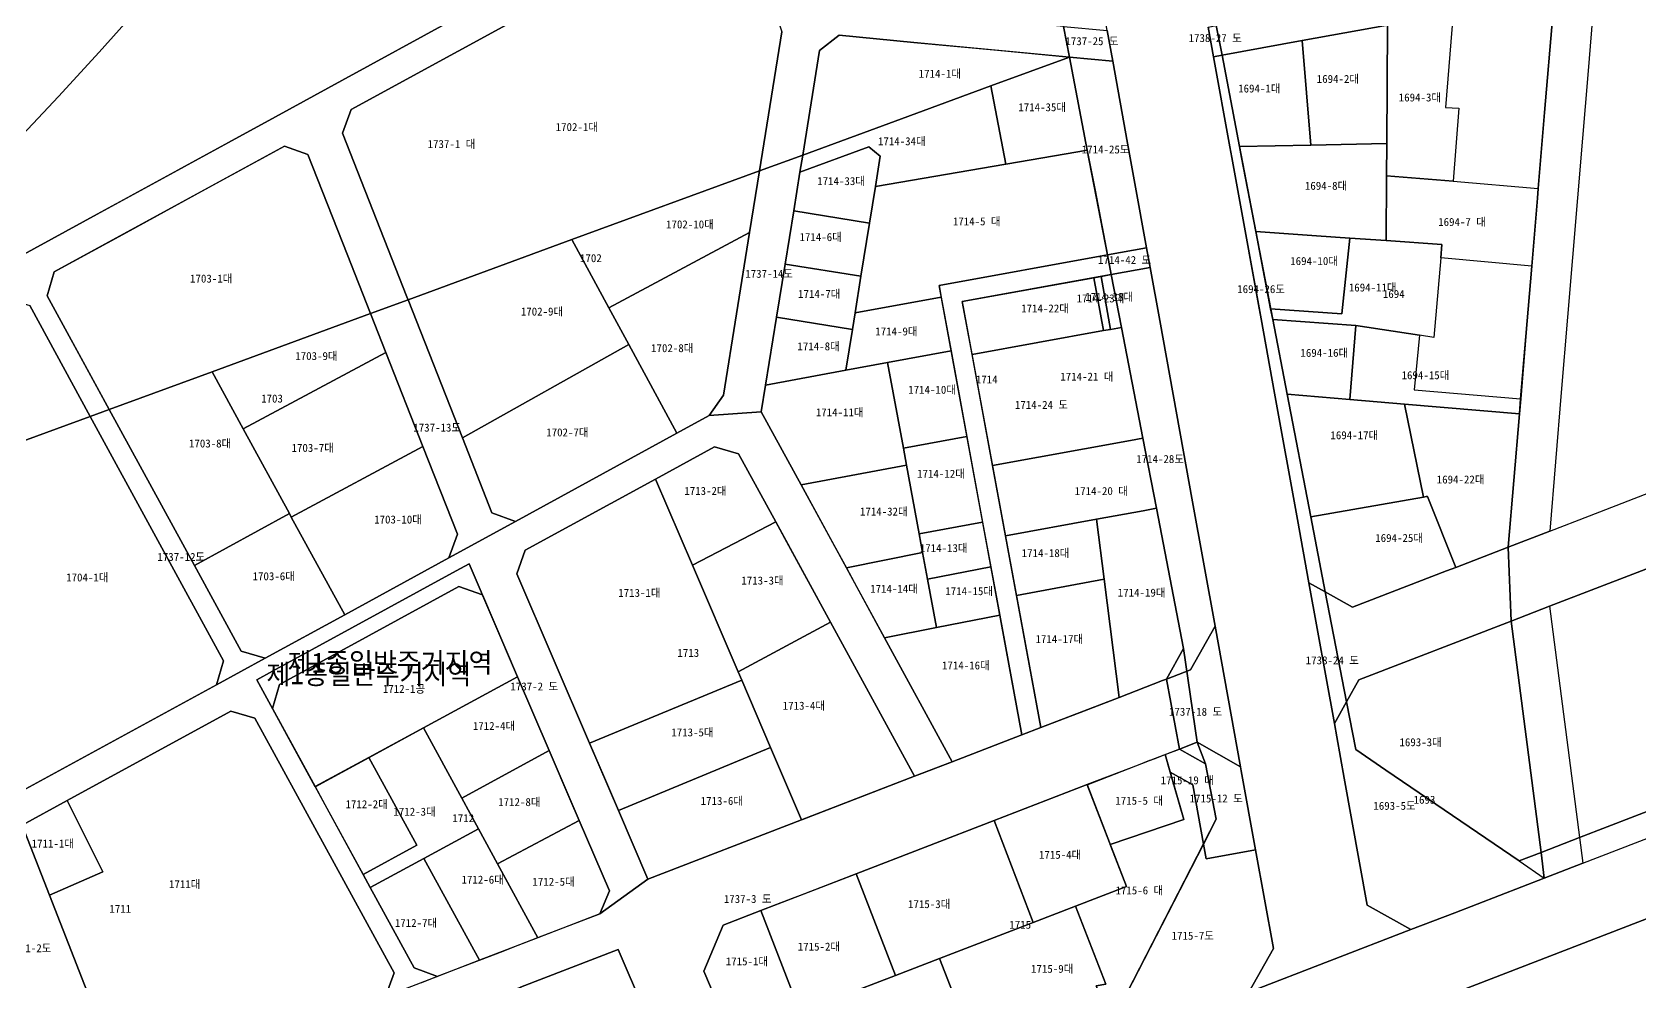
# Model space of a CAD drawing. Header units: metres. Extents: x 198218 to 208474, y 536547 to 547345.
# Drawn here: x 200951.5 to 201273, y 543814.8 to 544004.6 of the extents above; entities that cross this region are included whole.
import ezdxf
from ezdxf.enums import TextEntityAlignment as Align

# ---------------------------------------------------------------- set-up
doc = ezdxf.new("R2010")
doc.units = ezdxf.units.M
for name, color, linetype in [('CENTER_RADIUS', 1, 'Continuous'), ('PARCEL_BONBUN', 7, 'Continuous'), ('PARCEL_BUBUN', 8, 'Continuous'), ('PARCEL_LABEL', 3, 'Continuous'), ('ZONING', 5, 'Continuous'), ('ZONING_LABEL', 6, 'Continuous')]:
    doc.layers.add(name, color=color, linetype=linetype)

msp = doc.modelspace()

# ---------------------------------------------------------------- linework, layer by layer
at = {"layer": 'CENTER_RADIUS'}
msp.add_circle((200224.7, 544673.01), 1000, dxfattribs=at)
at = {"layer": 'PARCEL_BONBUN'}
for points in [[(200734.4, 543635.43), (200741.86, 543638.31), (200849.14, 543679.62), (200856.61, 543682.49), (200971.02, 543726.55), (200976.62, 543728.71), (201083.02, 543769.69), (201109.3, 543779.82), (201194.86, 543812.76), (201199.76, 543821.47), (201196.2, 543841.16), (201193.33, 543857), (201193.19, 543857.79), (201188.09, 543885.92), (201183.58, 543910.76), (201181.03, 543924.84), (201177.01, 543947.01), (201175.1, 543957.59), (201174.39, 543961.52), (201172.05, 543974.4), (201170.59, 543982.45), (201167.63, 543998.82), (201166.51, 544004.96), (201096.99, 544388.51)], [(201087.14, 544386.83), (201132.35, 544137.39), (201157.74, 544005.79), (201107.35, 544010.56), (201100.91, 544016.9), (201084.01, 544033.53), (201074.83, 544028.52), (201052.89, 544016.53), (201035.67, 544007.12), (201013.47, 543994.99), (201000.15, 543987.72), (200971.27, 543971.95), (200968.34, 543970.35), (200964.54, 543968.27), (200908.19, 543937.49), (200897.43, 543931.61), (200904.04, 544039.24), (200908.28, 544043.7), (200912.21, 544118.63), (200912.84, 544153.15), (200910.1, 544163.41), (200899.27, 544204.08), (200852.59, 544256.36)], [(200908.19, 543937.49), (200964.54, 543968.27), (201000.15, 543987.72), (201013.47, 543994.99), (201035.67, 544007.12)], [(201222.59, 544006.05), (201205.49, 544002.95), (201189.48, 544000.05), (201187.78, 543999.74), (201186.71, 544005.65)], [(201255.6, 544008.01), (201253.97, 543988.58), (201252.71, 543973.42), (201252.54, 543971.43), (201251.4, 543957.83), (201250.23, 543943.78), (201249.19, 543931.36), (201248.94, 543928.37), (201246.72, 543901.7), (201236.23, 543897.65), (201234.39, 543896.94), (201234.39, 543896.94), (201215.57, 543889.69), (201210.12, 543892.75), (201206.85, 543894.58), (201204.55, 543907.25), (201199.97, 543932.48), (201197.28, 543947.35), (201196.89, 543949.49), (201194.09, 543964.94), (201191.44, 543979.56), (201191.05, 543981.71), (201187.78, 543999.74), (201189.48, 544000.05), (201205.49, 544002.95), (201222.59, 544006.05)], [(201295.02, 543905.32), (201272.48, 543896.63), (201254.98, 543889.88), (201260.95, 543843.62), (201261.61, 543838.52), (201253.93, 543835.55), (201253.27, 543840.66), (201247.3, 543886.92), (201247.3, 543886.92), (201216.84, 543875.17), (201214.37, 543870.77), (201211.94, 543866.46), (201206.85, 543894.58), (201210.12, 543892.75), (201215.57, 543889.69), (201234.39, 543896.94), (201236.23, 543897.65), (201246.72, 543901.7), (201248.94, 543928.37), (201249.19, 543931.36), (201250.23, 543943.78), (201251.4, 543957.83), (201252.54, 543971.43), (201252.71, 543973.42), (201253.97, 543988.58), (201255.6, 544008.01)], [(201166.51, 544004.96), (201167.63, 543998.82), (201158.94, 543999.65), (201127.82, 544002.6), (201112.92, 544004.01), (201108.97, 544000.95), (201105.61, 543980.08), (201105.06, 543976.68), (201103.81, 543968.91), (201102.09, 543958.28), (201100.38, 543947.65), (201098.19, 543934.06), (201097.33, 543928.72), (201105.29, 543914.15), (201111.42, 543902.92), (201114.36, 543897.55), (201116.37, 543893.86), (201122, 543883.55), (201135.52, 543858.81), (201149.43, 543864.18), (201153.21, 543865.63), (201161.94, 543869), (201168.87, 543871.67), (201177.55, 543875.02), (201178.36, 543875.33), (201183.2, 543877.2), (201188.09, 543885.92), (201193.19, 543857.79), (201184.47, 543862.69), (201180.94, 543861.33), (201176.07, 543859.45), (201175.97, 543859.41), (201175.91, 543859.39), (201175.23, 543859.13), (201175, 543859.04), (201172.67, 543858.14), (201162.51, 543854.22), (201143.9, 543847.04), (201116.31, 543836.4), (201105.1, 543832.08), (201103.51, 543831.47), (201097.23, 543829.04), (201089.71, 543826.14), (201085.83, 543816.92), (201091.59, 543803.5)], [(201186.71, 544005.65), (201187.78, 543999.74), (201191.05, 543981.71), (201191.44, 543979.56), (201194.09, 543964.94), (201196.89, 543949.5), (201197.28, 543947.36), (201199.97, 543932.48), (201204.55, 543907.25), (201206.85, 543894.59), (201211.94, 543866.46), (201212.42, 543863.8), (201213.92, 543855.52), (201218.51, 543830.14), (201227.23, 543825.24), (201236, 543828.62), (201253.93, 543835.55), (201261.61, 543838.52), (201313.11, 543858.41)], [(201091.59, 543803.5), (201085.83, 543816.92), (201089.71, 543826.14), (201097.23, 543829.04), (201116.31, 543836.4), (201143.9, 543847.04), (201162.51, 543854.22), (201162.51, 543854.21), (201175, 543859.04), (201176.07, 543859.45), (201178.1, 543860.23), (201180.94, 543861.32), (201184.47, 543862.69), (201193.19, 543857.79), (201193.33, 543857), (201196.2, 543841.16), (201199.76, 543821.47), (201194.86, 543812.76)], [(201078.85, 543797.67), (201068.73, 543821.26), (201049.14, 543813.71)]]:
    msp.add_lwpolyline(points, dxfattribs=at)
for points in [[(201048.17, 543906.84), (201043.47, 543908.54), (201037.56, 543923.55), (201026.69, 543951.14), (201026.47, 543951.71), (201013.58, 543984.45), (201015.28, 543989.15), (201080.25, 544024.64), (201085.2, 544023.94), (201099.91, 544009.46), (201101.47, 544004.71), (201096.99, 543976.92), (201095, 543964.57), (201089.76, 543932.07), (201086.88, 543927.99), (201080.43, 543924.47), (201048.17, 543906.84)], [(201114.36, 543897.55), (201105.29, 543914.15), (201097.33, 543928.72), (201098.19, 543934.06), (201100.38, 543947.65), (201102.09, 543958.28), (201103.81, 543968.91), (201105.06, 543976.68), (201105.61, 543980.08), (201108.97, 544000.95), (201112.92, 544004.01), (201127.82, 544002.6), (201144.6, 544001.01), (201158.94, 543999.65), (201167.63, 543998.82), (201170.59, 543982.45), (201172.05, 543974.4), (201174.39, 543961.52), (201175.1, 543957.59), (201177.01, 543947.01), (201181.03, 543924.84), (201183.58, 543910.76), (201188.09, 543885.92), (201183.2, 543877.2), (201178.36, 543875.33), (201177.55, 543875.02), (201168.87, 543871.67), (201153.21, 543865.63), (201149.43, 543864.18), (201135.52, 543858.81), (201122, 543883.55), (201114.36, 543897.55)], [(201036.55, 543904.26), (201034.85, 543899.56), (201014.01, 543888.18), (200998.11, 543879.5), (200993.31, 543880.9), (200983.96, 543898.02), (200966.92, 543929.22), (200964.86, 543933), (200954.52, 543951.92), (200955.93, 543956.72), (200970.37, 543964.61), (200986.15, 543973.23), (201001.96, 543981.87), (201006.66, 543980.17), (201014.49, 543960.29), (201019.17, 543948.38), (201022.22, 543940.62), (201029.64, 543921.8), (201036.55, 543904.26)], [(200939.66, 543847.57), (200934.76, 543848.56), (200895.52, 543897.93), (200896.62, 543902.81), (200901.83, 543905.35), (200903.04, 543925.08), (200905.72, 543929.3), (200946.21, 543951.41), (200951.01, 543950.01), (200963.13, 543927.83), (200989.8, 543878.99), (200988.39, 543874.19), (200947.33, 543851.76), (200939.66, 543847.57)], [(201068.78, 543849.04), (201063, 543862.5), (201048.47, 543896.33), (201050.1, 543901.06), (201076.18, 543915.3), (201087.99, 543921.75), (201092.78, 543920.35), (201100.21, 543906.75), (201111.16, 543886.71), (201127.99, 543855.9), (201105.36, 543847.18), (201074.66, 543835.34), (201068.78, 543849.04)], [(201066.95, 543833.01), (201065.01, 543828.4), (201052.63, 543823.62), (201040.96, 543819.12), (201032.58, 543815.89), (201027.88, 543817.61), (201019.12, 543833.64), (201017.68, 543836.28), (201008.1, 543853.82), (200999.58, 543869.43), (201000.99, 543874.23), (201036.82, 543893.8), (201041.55, 543892.17), (201048.58, 543875.8), (201054.91, 543861.05), (201060.92, 543847.06), (201066.95, 543833.01)], [(201253.93, 543835.55), (201236, 543828.62), (201227.23, 543825.24), (201218.51, 543830.14), (201213.92, 543855.52), (201212.42, 543863.8), (201211.94, 543866.46), (201214.36, 543870.77), (201216.84, 543875.17), (201247.3, 543886.92), (201253.27, 543840.66), (201253.93, 543835.55)], [(200942.51, 543842.29), (200949.53, 543846.12), (200958.52, 543851.03), (200991.27, 543868.92), (200996.07, 543867.52), (201023.89, 543816.57), (201022.17, 543811.88), (200970.61, 543792), (200960.79, 543788.21), (200956.27, 543790.35), (200944.05, 543827.38), (200940.67, 543837.64), (200942.51, 543842.29)], [(200988.35, 543790.27), (200988.35, 543790.26), (201006.98, 543797.45), (201022.27, 543803.35), (201034.46, 543808.05), (201049.14, 543813.71), (201068.73, 543821.26), (201078.85, 543797.67), (201086.9, 543778.9), (201085.72, 543776.1), (201083.02, 543769.69), (201067.62, 543763.76), (201053.78, 543758.43), (201027.29, 543748.23), (201008.66, 543741.05), (200992.82, 543734.95), (200976.62, 543728.71), (200961, 543776.02), (200963.14, 543780.54), (200973.51, 543784.54), (200988.35, 543790.27)]]:
    msp.add_lwpolyline(points, close=True, dxfattribs=at)
at = {"layer": 'PARCEL_BUBUN'}
for points in [[(201087.14, 544386.83), (201132.35, 544137.39), (201157.74, 544005.79), (201107.35, 544010.56), (201100.91, 544016.9), (201084.01, 544033.53), (201074.83, 544028.52), (201052.89, 544016.53), (201035.67, 544007.12), (201013.47, 543994.99), (201000.15, 543987.72), (200971.27, 543971.95), (200968.34, 543970.35), (200964.54, 543968.27), (200908.19, 543937.49), (200897.43, 543931.61), (200904.04, 544039.24), (200908.28, 544043.7), (200912.21, 544118.63), (200912.84, 544153.15), (200910.1, 544163.41), (200899.27, 544204.08), (200928.83, 544214.94)], [(201860.54, 544053.83), (201213.13, 543803.72), (201194.86, 543812.76), (201227.23, 543825.24), (201236, 543828.62), (201253.93, 543835.55), (201261.61, 543838.52), (201313.11, 543858.41)], [(201280.41, 543813.62), (201272.74, 543810.66), (201261.17, 543806.19), (201257.59, 543804.81), (201242.32, 543798.91), (201230.8, 543794.47), (201213.13, 543803.72), (201213.13, 543803.72), (201860.54, 544053.83)], [(201080.25, 544024.64), (201015.28, 543989.15), (201013.58, 543984.45), (201026.47, 543951.71), (201026.69, 543951.14), (201019.17, 543948.38), (201014.49, 543960.29), (201006.66, 543980.17), (201001.96, 543981.87), (200955.93, 543956.72), (200954.52, 543951.92), (200966.92, 543929.22), (200963.13, 543927.83), (200951.01, 543950.01)], [(201263.86, 544010.82), (201262.64, 543996.12), (201261.58, 543983.42), (201258.59, 543947.69), (201257.33, 543932.6), (201255.02, 543904.9), (201246.72, 543901.7), (201248.94, 543928.37), (201249.19, 543931.36), (201250.23, 543943.78), (201251.4, 543957.83), (201252.54, 543971.43), (201252.71, 543973.42), (201253.97, 543988.58), (201255.6, 544008.01)], [(200908.19, 543937.49), (200964.54, 543968.27), (201000.15, 543987.72), (201013.47, 543994.99), (201035.67, 544007.12)], [(201222.59, 544006.05), (201205.49, 544002.95), (201189.48, 544000.05), (201188.28, 544005.94)], [(201157.74, 544005.79), (201158.94, 543999.65), (201127.82, 544002.6), (201112.92, 544004.01), (201108.97, 544000.95), (201105.61, 543980.08), (201096.99, 543976.92), (201101.47, 544004.71)], [(201186.71, 544005.65), (201187.78, 543999.74), (201191.05, 543981.71), (201191.44, 543979.56), (201194.09, 543964.94), (201196.89, 543949.49), (201197.28, 543947.35), (201199.97, 543932.48), (201204.55, 543907.25), (201206.85, 543894.58), (201211.94, 543866.46), (201212.42, 543863.8), (201213.92, 543855.52), (201218.51, 543830.14), (201227.23, 543825.24), (201194.86, 543812.76), (201199.76, 543821.47), (201196.2, 543841.16), (201193.33, 543857), (201193.19, 543857.79), (201188.09, 543885.92), (201183.58, 543910.76), (201181.03, 543924.84), (201177.01, 543947.01), (201175.1, 543957.59), (201174.39, 543961.52), (201172.05, 543974.4), (201170.59, 543982.45), (201167.63, 543998.82), (201166.51, 544004.96)], [(200947.33, 543851.76), (200988.39, 543874.19), (200998.11, 543879.5), (201014.01, 543888.18), (201034.85, 543899.56), (201048.17, 543906.84), (201080.43, 543924.47), (201086.88, 543927.99), (201086.88, 543927.99), (201097.33, 543928.72), (201105.29, 543914.15), (201111.42, 543902.92), (201114.36, 543897.55), (201116.37, 543893.86), (201122, 543883.55), (201135.52, 543858.81), (201127.99, 543855.9), (201111.16, 543886.71), (201102.03, 543903.42), (201100.21, 543906.75), (201092.78, 543920.35), (201087.99, 543921.75), (201076.18, 543915.3), (201050.1, 543901.06), (201048.47, 543896.33), (201063, 543862.5), (201065.96, 543855.6), (201068.78, 543849.04), (201074.66, 543835.34), (201065.01, 543828.4), (201066.95, 543833.01), (201060.92, 543847.06), (201059.25, 543850.94), (201054.91, 543861.05), (201048.58, 543875.8), (201041.55, 543892.17), (201036.82, 543893.8), (201000.99, 543874.23), (200999.58, 543869.43), (201008.1, 543853.82), (201010.04, 543850.28), (201017.68, 543836.28), (201019.12, 543833.64), (201027.88, 543817.61), (201032.58, 543815.89), (201022.17, 543811.88), (201023.89, 543816.57), (200996.07, 543867.52), (200991.27, 543868.92), (200958.52, 543851.03), (200949.53, 543846.12)], [(201295.02, 543905.32), (201272.48, 543896.63), (201254.98, 543889.88), (201260.95, 543843.62), (201253.27, 543840.66), (201247.3, 543886.92), (201216.84, 543875.17), (201214.37, 543870.77), (201210.12, 543892.75), (201215.57, 543889.69), (201234.39, 543896.94), (201236.23, 543897.65), (201246.72, 543901.7), (201255.02, 543904.9), (201262.95, 543907.96), (201277.22, 543913.46)], [(201029.41, 543814.68), (201032.57, 543815.9), (201040.96, 543819.13), (201045.71, 543820.96), (201047.86, 543821.79), (201052.63, 543823.63), (201065.01, 543828.4), (201065.01, 543828.4), (201074.66, 543835.34), (201105.36, 543847.18), (201105.57, 543847.27), (201127.99, 543855.91), (201129.6, 543856.53), (201135.52, 543858.81), (201149.43, 543864.18), (201153.21, 543865.63), (201161.94, 543869), (201168.87, 543871.67), (201177.55, 543875.02), (201178.36, 543875.33), (201180.94, 543861.33), (201176.07, 543859.45), (201175.97, 543859.41), (201175.91, 543859.39), (201175.23, 543859.13), (201175, 543859.04), (201172.67, 543858.14), (201162.51, 543854.22), (201143.9, 543847.04), (201116.31, 543836.4), (201105.1, 543832.08), (201103.51, 543831.47), (201097.23, 543829.04), (201089.71, 543826.14), (201085.83, 543816.92), (201091.59, 543803.5)], [(201078.85, 543797.67), (201068.73, 543821.26), (201049.14, 543813.71)]]:
    msp.add_lwpolyline(points, dxfattribs=at)
for points in [[(201059.45, 543963.16), (201026.69, 543951.14), (201026.47, 543951.71), (201013.58, 543984.45), (201015.28, 543989.15), (201080.25, 544024.64), (201085.2, 544023.94), (201099.91, 544009.46), (201101.47, 544004.71), (201096.99, 543976.92), (201059.45, 543963.16)], [(201188.28, 544005.94), (201189.48, 544000.05), (201187.78, 543999.74), (201186.71, 544005.65), (201188.28, 544005.94)], [(201205.49, 544002.95), (201222.59, 544006.05), (201222.44, 543982.4), (201207.23, 543982.07), (201205.49, 544002.95)], [(201222.59, 544006.05), (201235.71, 544008.43), (201234.15, 543989.56), (201236.8, 543989.44), (201235.7, 543974.84), (201222.4, 543975.95), (201222.44, 543982.4), (201222.59, 544006.05)], [(201158.94, 543999.65), (201143.97, 543994.15), (201143.23, 543993.88), (201125.37, 543987.33), (201105.61, 543980.08), (201108.97, 544000.95), (201112.92, 544004.01), (201127.82, 544002.6), (201144.6, 544001.01), (201158.94, 543999.65)], [(201166.51, 544004.96), (201167.63, 543998.82), (201158.94, 543999.65), (201157.74, 544005.79), (201166.51, 544004.96)], [(201189.48, 544000.05), (201205.49, 544002.95), (201207.23, 543982.07), (201192.95, 543981.75), (201189.48, 544000.05)], [(201158.94, 543999.65), (201162.52, 543981.06), (201160.65, 543980.74), (201146.24, 543978.27), (201143.23, 543993.88), (201143.97, 543994.15), (201158.94, 543999.65)], [(201158.94, 543999.65), (201167.63, 543998.82), (201170.59, 543982.45), (201172.05, 543974.4), (201174.39, 543961.52), (201166.57, 543960.1), (201164.07, 543973.03), (201162.52, 543981.06), (201158.94, 543999.65)], [(201187.78, 543999.74), (201189.48, 544000.05), (201192.95, 543981.75), (201193.36, 543979.6), (201196.22, 543964.79), (201199.2, 543949.33), (201199.62, 543947.19), (201202.5, 543932.28), (201207.23, 543907.73), (201210.12, 543892.75), (201206.85, 543894.58), (201204.55, 543907.25), (201199.97, 543932.48), (201197.28, 543947.35), (201196.89, 543949.49), (201194.09, 543964.94), (201191.44, 543979.56), (201191.05, 543981.71), (201187.78, 543999.74)], [(201143.23, 543993.88), (201146.24, 543978.27), (201120.15, 543973.78), (201121.13, 543979.82), (201118.81, 543981.73), (201105.06, 543976.68), (201105.61, 543980.08), (201125.37, 543987.33), (201143.23, 543993.88)], [(201019.17, 543948.38), (200987.49, 543936.76), (200966.92, 543929.22), (200964.86, 543933), (200954.52, 543951.92), (200955.93, 543956.72), (200970.37, 543964.61), (200986.15, 543973.23), (201001.96, 543981.87), (201006.66, 543980.17), (201014.49, 543960.29), (201019.17, 543948.38)], [(201105.06, 543976.68), (201118.81, 543981.73), (201121.13, 543979.82), (201120.15, 543973.78), (201118.97, 543966.46), (201103.81, 543968.91), (201105.06, 543976.68)], [(201146.24, 543978.27), (201160.65, 543980.74), (201162.52, 543981.06), (201164.07, 543973.03), (201166.57, 543960.1), (201132.89, 543954), (201133.31, 543951.68), (201116.08, 543948.56), (201117.26, 543955.84), (201118.97, 543966.46), (201120.15, 543973.78), (201146.24, 543978.27)], [(201222.44, 543982.4), (201222.4, 543975.95), (201222.32, 543962.96), (201215.04, 543963.46), (201208.35, 543963.94), (201196.22, 543964.79), (201193.36, 543979.6), (201192.95, 543981.75), (201207.23, 543982.07), (201222.44, 543982.4)], [(201105.61, 543980.08), (201105.06, 543976.68), (201103.81, 543968.91), (201102.09, 543958.28), (201100.38, 543947.65), (201098.19, 543934.06), (201097.33, 543928.72), (201086.88, 543927.99), (201089.76, 543932.07), (201095, 543964.57), (201096.99, 543976.92), (201105.61, 543980.08)], [(201096.99, 543976.92), (201095, 543964.57), (201066.84, 543949.52), (201059.45, 543963.16), (201096.99, 543976.92)], [(201233.46, 543962.17), (201222.32, 543962.96), (201222.4, 543975.95), (201235.7, 543974.84), (201252.71, 543973.42), (201252.54, 543971.43), (201251.4, 543957.83), (201233.23, 543959.55), (201233.46, 543962.17)], [(201103.81, 543968.91), (201118.97, 543966.46), (201117.26, 543955.84), (201102.09, 543958.28), (201103.81, 543968.91)], [(201066.84, 543949.52), (201095, 543964.57), (201089.76, 543932.07), (201086.88, 543927.99), (201080.43, 543924.47), (201070.81, 543942.2), (201066.84, 543949.52)], [(201215.04, 543963.46), (201213.45, 543948.32), (201199.2, 543949.33), (201196.22, 543964.79), (201208.35, 543963.94), (201215.04, 543963.46)], [(201059.45, 543963.16), (201066.84, 543949.52), (201070.81, 543942.2), (201037.56, 543923.55), (201026.69, 543951.14), (201059.45, 543963.16)], [(201166.57, 543960.11), (201174.39, 543961.52), (201175.1, 543957.59), (201167.33, 543956.18), (201166.57, 543960.11)], [(201222.32, 543962.96), (201233.46, 543962.17), (201233.23, 543959.55), (201231.84, 543943.6), (201228.97, 543944.05), (201216.23, 543946.02), (201199.62, 543947.19), (201199.2, 543949.33), (201213.45, 543948.32), (201215.04, 543963.46), (201222.32, 543962.96)], [(201102.09, 543958.28), (201117.26, 543955.84), (201116.08, 543948.56), (201115.55, 543945.22), (201100.38, 543947.65), (201102.09, 543958.28)], [(201166.57, 543960.11), (201167.33, 543956.18), (201137.53, 543950.77), (201153.21, 543865.63), (201149.43, 543864.18), (201132.89, 543954), (201166.57, 543960.11)], [(201163.82, 543955.54), (201165.74, 543944.97), (201139.47, 543940.21), (201137.53, 543950.77), (201163.82, 543955.54)], [(201163.82, 543955.54), (201165.27, 543955.8), (201167.17, 543945.23), (201165.74, 543944.97), (201163.82, 543955.54)], [(201165.27, 543955.8), (201167.33, 543956.18), (201169.36, 543945.62), (201167.17, 543945.23), (201165.27, 543955.8)], [(201167.33, 543956.18), (201175.1, 543957.59), (201177.01, 543947.01), (201181.03, 543924.84), (201183.58, 543910.76), (201188.09, 543885.92), (201183.2, 543877.2), (201178.36, 543875.33), (201181.75, 543881.45), (201176.34, 543909.46), (201173.63, 543923.49), (201169.36, 543945.62), (201167.33, 543956.18)], [(200905.72, 543929.3), (200946.21, 543951.41), (200951.01, 543950.01), (200963.13, 543927.83), (200923.39, 543913.26), (200901.83, 543905.35), (200903.04, 543925.08), (200905.72, 543929.3)], [(201133.31, 543951.68), (201135.29, 543940.96), (201122.6, 543938.6), (201114.23, 543937.04), (201115.55, 543945.22), (201116.08, 543948.56), (201133.31, 543951.68)], [(201019.17, 543948.38), (201022.22, 543940.62), (200993.72, 543925.35), (200987.49, 543936.76), (201019.17, 543948.38)], [(201026.69, 543951.14), (201037.56, 543923.55), (201043.47, 543908.54), (201048.17, 543906.84), (201034.85, 543899.56), (201036.55, 543904.26), (201029.64, 543921.8), (201022.22, 543940.62), (201019.17, 543948.38), (201026.69, 543951.14)], [(201115.55, 543945.22), (201114.23, 543937.04), (201098.19, 543934.06), (201100.38, 543947.65), (201115.55, 543945.22)], [(201169.36, 543945.62), (201173.63, 543923.49), (201171.2, 543923.04), (201143.56, 543918.03), (201139.47, 543940.21), (201165.74, 543944.97), (201167.17, 543945.23), (201169.36, 543945.62)], [(201216.23, 543946.02), (201215.03, 543931.22), (201202.5, 543932.28), (201199.62, 543947.19), (201216.23, 543946.02)], [(201228.97, 543944.05), (201227.87, 543933.15), (201249.19, 543931.36), (201248.94, 543928.37), (201225.99, 543930.3), (201215.03, 543931.22), (201216.23, 543946.02), (201228.97, 543944.05)], [(201070.81, 543942.2), (201080.43, 543924.47), (201048.17, 543906.84), (201043.47, 543908.54), (201037.56, 543923.55), (201070.81, 543942.2)], [(200993.72, 543925.35), (201022.22, 543940.62), (201029.64, 543921.8), (201003.34, 543907.72), (201002.96, 543908.41), (200993.72, 543925.35)], [(201114.23, 543937.04), (201122.6, 543938.6), (201125.76, 543921.45), (201126.38, 543918.08), (201105.29, 543914.15), (201097.33, 543928.72), (201098.19, 543934.06), (201114.23, 543937.04)], [(201135.29, 543940.96), (201138.45, 543923.81), (201125.76, 543921.45), (201122.6, 543938.6), (201135.29, 543940.96)], [(200987.49, 543936.76), (200993.72, 543925.35), (201002.96, 543908.41), (200983.96, 543898.02), (200966.92, 543929.22), (200987.49, 543936.76)], [(201215.03, 543931.22), (201225.99, 543930.3), (201229.77, 543911.71), (201207.23, 543907.73), (201202.5, 543932.28), (201215.03, 543931.22)], [(200966.92, 543929.22), (200983.96, 543898.02), (200993.31, 543880.9), (200998.11, 543879.5), (200988.39, 543874.19), (200989.8, 543878.99), (200963.13, 543927.83), (200966.92, 543929.22)], [(201248.94, 543928.37), (201246.72, 543901.7), (201236.23, 543897.65), (201230.56, 543911.85), (201230.3, 543911.8), (201229.77, 543911.71), (201225.99, 543930.3), (201248.94, 543928.37)], [(200963.13, 543927.83), (200989.8, 543878.99), (200988.39, 543874.19), (200947.33, 543851.76), (200923.39, 543913.26), (200963.13, 543927.83)], [(201138.45, 543923.81), (201141.6, 543906.69), (201128.91, 543904.33), (201126.38, 543918.08), (201125.76, 543921.45), (201138.45, 543923.81)], [(201173.73, 543908.98), (201164.36, 543907.28), (201146.14, 543903.98), (201143.56, 543918.03), (201171.2, 543923.04), (201173.63, 543923.49), (201176.34, 543909.46), (201173.73, 543908.98)], [(201029.64, 543921.8), (201036.55, 543904.26), (201034.85, 543899.56), (201014.01, 543888.18), (201003.34, 543907.72), (201029.64, 543921.8)], [(201076.18, 543915.3), (201087.99, 543921.75), (201092.78, 543920.35), (201100.21, 543906.75), (201083.55, 543898.08), (201076.18, 543915.3)], [(201126.38, 543918.08), (201128.91, 543904.33), (201129.59, 543900.64), (201114.36, 543897.55), (201105.29, 543914.15), (201126.38, 543918.08)], [(201076.18, 543915.3), (201083.55, 543898.08), (201092.68, 543876.78), (201093.41, 543875.07), (201063, 543862.5), (201048.47, 543896.33), (201050.1, 543901.06), (201076.18, 543915.3)], [(201173.73, 543908.98), (201176.34, 543909.46), (201181.75, 543881.45), (201178.36, 543875.33), (201177.55, 543875.02), (201168.87, 543871.67), (201165.88, 543895.29), (201164.36, 543907.28), (201173.73, 543908.98)], [(201229.77, 543911.71), (201230.3, 543911.8), (201230.56, 543911.85), (201236.23, 543897.65), (201234.39, 543896.94), (201215.57, 543889.69), (201210.12, 543892.75), (201207.23, 543907.73), (201229.77, 543911.71)], [(201002.96, 543908.41), (201003.34, 543907.72), (201014.01, 543888.18), (200998.11, 543879.5), (200993.31, 543880.9), (200983.96, 543898.02), (201002.96, 543908.41)], [(201100.21, 543906.75), (201111.16, 543886.71), (201092.68, 543876.78), (201083.55, 543898.08), (201100.21, 543906.75)], [(201128.91, 543904.33), (201141.6, 543906.69), (201143.24, 543897.75), (201130.57, 543895.3), (201129.59, 543900.64), (201128.91, 543904.33)], [(201146.14, 543903.98), (201164.36, 543907.28), (201165.88, 543895.29), (201148.35, 543892.03), (201146.14, 543903.98)], [(201114.36, 543897.55), (201129.59, 543900.64), (201130.57, 543895.3), (201132.36, 543885.6), (201122, 543883.55), (201114.36, 543897.55)], [(201143.24, 543897.75), (201145.02, 543888.09), (201132.36, 543885.6), (201130.57, 543895.3), (201143.24, 543897.75)], [(201048.58, 543875.8), (201029.77, 543865.59), (201018.87, 543859.67), (201008.1, 543853.82), (200999.58, 543869.43), (201000.99, 543874.23), (201036.82, 543893.8), (201041.55, 543892.17), (201048.58, 543875.8)], [(201148.35, 543892.03), (201165.88, 543895.29), (201168.87, 543871.67), (201153.21, 543865.63), (201148.35, 543892.03)], [(201214.37, 543870.77), (201211.94, 543866.46), (201206.85, 543894.58), (201210.12, 543892.75), (201214.37, 543870.77)], [(201145.02, 543888.09), (201149.43, 543864.18), (201135.52, 543858.81), (201122, 543883.55), (201132.36, 543885.6), (201145.02, 543888.09)], [(201214.36, 543870.77), (201216.84, 543875.17), (201247.3, 543886.92), (201253.27, 543840.66), (201248.9, 543838.97), (201222.22, 543857.13), (201216.21, 543861.22), (201214.36, 543870.77)], [(201111.16, 543886.71), (201127.99, 543855.9), (201105.36, 543847.18), (201099.17, 543861.63), (201093.41, 543875.07), (201092.68, 543876.78), (201111.16, 543886.71)], [(201180.94, 543861.33), (201178.36, 543875.33), (201183.2, 543877.2), (201188.09, 543885.92), (201193.19, 543857.79), (201184.47, 543862.69), (201180.94, 543861.33)], [(201048.58, 543875.8), (201054.91, 543861.05), (201037.46, 543851.49), (201029.77, 543865.59), (201048.58, 543875.8)], [(201093.41, 543875.07), (201099.17, 543861.63), (201068.78, 543849.04), (201063, 543862.5), (201093.41, 543875.07)], [(200954.98, 543832.13), (200965.62, 543836.76), (200958.52, 543851.03), (200991.27, 543868.92), (200996.07, 543867.52), (201023.89, 543816.57), (201022.17, 543811.88), (200970.61, 543792), (200954.98, 543832.13)], [(201211.94, 543866.46), (201214.36, 543870.77), (201216.21, 543861.22), (201222.22, 543857.13), (201248.9, 543838.97), (201253.93, 543835.55), (201236, 543828.62), (201227.23, 543825.24), (201218.51, 543830.14), (201213.92, 543855.52), (201212.42, 543863.8), (201211.94, 543866.46)], [(201029.77, 543865.59), (201037.46, 543851.49), (201040.77, 543845.4), (201029.87, 543839.48), (201019.12, 543833.64), (201017.68, 543836.28), (201028.43, 543842.11), (201018.87, 543859.67), (201029.77, 543865.59)], [(201099.17, 543861.63), (201105.36, 543847.18), (201074.66, 543835.34), (201068.78, 543849.04), (201099.17, 543861.63)], [(201178.1, 543860.23), (201180.94, 543861.32), (201186.2, 543858.41), (201188.33, 543847.29), (201185.76, 543842.31), (201183.63, 543854.19), (201179.11, 543856.73), (201178.1, 543860.23)], [(201188.33, 543847.29), (201186.2, 543858.41), (201180.94, 543861.32), (201184.47, 543862.69), (201193.19, 543857.79), (201193.33, 543857), (201196.2, 543841.16), (201186.28, 543839.4), (201185.76, 543842.31), (201188.33, 543847.29)], [(201018.87, 543859.67), (201028.43, 543842.11), (201017.68, 543836.28), (201008.1, 543853.82), (201018.87, 543859.67)], [(201054.91, 543861.05), (201060.92, 543847.06), (201044.6, 543838.37), (201040.77, 543845.4), (201037.46, 543851.49), (201054.91, 543861.05)], [(201178.1, 543860.23), (201181.83, 543847.22), (201167.13, 543842.24), (201170.36, 543833.86), (201166.97, 543842.65), (201162.51, 543854.21), (201175, 543859.04), (201176.07, 543859.45), (201178.1, 543860.23)], [(201181.83, 543847.22), (201179.11, 543856.73), (201183.63, 543854.19), (201185.76, 543842.31), (201167.96, 543807.75), (201166.89, 543807.3), (201164.31, 543813.98), (201166.22, 543814.33), (201160.19, 543829.94), (201170.36, 543833.86), (201167.13, 543842.24), (201181.83, 543847.22)], [(201143.9, 543847.04), (201162.51, 543854.22), (201166.97, 543842.65), (201170.36, 543833.86), (201160.19, 543829.94), (201151.73, 543826.68), (201143.9, 543847.04)], [(200949.53, 543846.12), (200958.52, 543851.03), (200965.62, 543836.76), (200954.98, 543832.13), (200949.53, 543846.12)], [(200940.67, 543837.64), (200942.51, 543842.29), (200949.53, 543846.12), (200954.98, 543832.13), (200970.61, 543792), (200960.79, 543788.21), (200956.27, 543790.35), (200944.05, 543827.38), (200940.67, 543837.64)], [(201040.77, 543845.4), (201044.6, 543838.37), (201052.63, 543823.62), (201040.96, 543819.12), (201029.87, 543839.48), (201040.77, 543845.4)], [(201044.6, 543838.37), (201060.92, 543847.06), (201066.95, 543833.01), (201065.01, 543828.4), (201052.63, 543823.62), (201044.6, 543838.37)], [(201116.31, 543836.4), (201143.9, 543847.04), (201151.73, 543826.68), (201132.97, 543819.45), (201124.18, 543816.07), (201116.31, 543836.4)], [(201185.76, 543842.31), (201186.28, 543839.4), (201196.2, 543841.16), (201199.76, 543821.47), (201194.86, 543812.76), (201168.67, 543802.67), (201167.25, 543806.37), (201167.96, 543807.75), (201185.76, 543842.31)], [(201019.12, 543833.64), (201029.87, 543839.48), (201040.96, 543819.12), (201032.58, 543815.89), (201027.88, 543817.61), (201019.12, 543833.64)], [(201097.23, 543829.04), (201116.31, 543836.4), (201124.18, 543816.07), (201113.04, 543811.77), (201105.11, 543808.71), (201097.23, 543829.04)], [(201097.23, 543829.04), (201105.11, 543808.71), (201091.59, 543803.5), (201085.83, 543816.92), (201089.71, 543826.14), (201097.23, 543829.04)], [(201160.19, 543829.94), (201166.22, 543814.33), (201164.31, 543813.98), (201166.87, 543807.35), (201141.53, 543797.6), (201132.97, 543819.45), (201151.73, 543826.68), (201160.19, 543829.94)], [(201049.14, 543813.71), (201068.73, 543821.26), (201078.85, 543797.67), (201058.45, 543789.8), (201049.14, 543813.71)], [(201132.97, 543819.45), (201141.53, 543797.6), (201121.58, 543789.9), (201102.66, 543782.61), (201100.08, 543783.69), (201091.59, 543803.5), (201105.11, 543808.71), (201113.04, 543811.77), (201124.18, 543816.07), (201132.97, 543819.45)]]:
    msp.add_lwpolyline(points, close=True, dxfattribs=at)
at = {"layer": 'ZONING'}
for points in [[(201087.14, 544386.83), (201132.35, 544137.39), (201157.74, 544005.79), (201158.94, 543999.65), (201143.23, 543993.88), (201125.37, 543987.33), (201105.61, 543980.08), (201096.99, 543976.92), (201059.45, 543963.16), (201026.69, 543951.14), (201019.17, 543948.38), (200987.49, 543936.76), (200966.92, 543929.22), (200963.13, 543927.83), (200923.39, 543913.26)], [(201188.28, 544005.94), (201189.48, 544000.05), (201192.95, 543981.75), (201196.22, 543964.79), (201199.62, 543947.19), (201202.5, 543932.28), (201207.23, 543907.73), (201210.12, 543892.75), (201214.37, 543870.77), (201216.21, 543861.22), (201222.22, 543857.13), (201248.9, 543838.97), (201253.27, 543840.66), (201260.95, 543843.62), (201288.64, 543854.31)], [(201288.64, 543854.31), (201260.95, 543843.62), (201253.27, 543840.66), (201248.9, 543838.97), (201222.22, 543857.13), (201216.21, 543861.22), (201214.37, 543870.77), (201210.12, 543892.75), (201207.23, 543907.73), (201202.5, 543932.28), (201199.62, 543947.19), (201199.2, 543949.33), (201196.22, 543964.79), (201192.95, 543981.75), (201189.48, 544000.05), (201188.28, 544005.94)], [(201295.02, 543905.32), (201272.48, 543896.63), (201254.98, 543889.88), (201247.3, 543886.92), (201246.72, 543901.7), (201248.95, 543928.37), (201249.2, 543931.36), (201250.24, 543943.78), (201251.41, 543957.83), (201252.54, 543971.43), (201252.71, 543973.42), (201253.98, 543988.58), (201255.6, 544008.01)], [(201255.6, 544008.01), (201253.98, 543988.58), (201252.71, 543973.42), (201252.54, 543971.43), (201251.41, 543957.83), (201250.24, 543943.78), (201249.2, 543931.36), (201248.95, 543928.37), (201246.72, 543901.7), (201247.3, 543886.92), (201254.98, 543889.88), (201272.48, 543896.63), (201295.02, 543905.32)], [(201167.96, 543807.75), (201188.33, 543847.29), (201186.2, 543858.41), (201184.47, 543862.69), (201181.75, 543881.45), (201176.34, 543909.46), (201173.63, 543923.49), (201169.36, 543945.62), (201167.33, 543956.18), (201166.57, 543960.1), (201162.52, 543981.06), (201158.94, 543999.65), (201157.74, 544005.79)], [(200923.39, 543913.26), (200963.13, 543927.83), (200966.92, 543929.22), (200987.49, 543936.76), (201019.17, 543948.38), (201026.69, 543951.14), (201059.45, 543963.16), (201096.99, 543976.92), (201105.61, 543980.08), (201125.37, 543987.33), (201143.23, 543993.88), (201158.94, 543999.65), (201162.52, 543981.06), (201166.57, 543960.1), (201167.33, 543956.18), (201169.36, 543945.62), (201173.63, 543923.49), (201176.34, 543909.46), (201181.75, 543881.45), (201184.47, 543862.69), (201186.2, 543858.41), (201188.33, 543847.29), (201167.96, 543807.75)]]:
    msp.add_lwpolyline(points, dxfattribs=at)
for points in [[(201038.89, 543898.36), (201048.58, 543875.8), (201029.77, 543865.59), (201018.87, 543859.67), (201008.1, 543853.82), (200996.44, 543875.18), (200999.55, 543876.88), (201015.45, 543885.57), (201036.3, 543896.94), (201038.89, 543898.36)], [(201038.91, 543898.35), (201036.32, 543896.93), (201015.47, 543885.56), (200999.57, 543876.87), (200996.46, 543875.17), (201008.12, 543853.81), (201018.89, 543859.66), (201029.79, 543865.58), (201048.6, 543875.79), (201038.91, 543898.35)], [(200996.46, 543875.17), (200999.57, 543876.87), (201015.47, 543885.56), (201036.32, 543896.93), (201038.91, 543898.35), (201048.6, 543875.79), (201029.79, 543865.58), (201018.89, 543859.66), (201008.12, 543853.81), (200996.46, 543875.17)], [(201111.16, 543886.71), (201092.68, 543876.78), (201093.41, 543875.07), (201063, 543862.5), (201068.78, 543849.04), (201074.66, 543835.34), (201105.36, 543847.18), (201127.99, 543855.9), (201111.16, 543886.71)], [(201063, 543862.5), (201093.41, 543875.07), (201092.68, 543876.78), (201111.16, 543886.71), (201127.99, 543855.9), (201105.36, 543847.18), (201074.66, 543835.34), (201068.78, 543849.04), (201063, 543862.5)]]:
    msp.add_lwpolyline(points, close=True, dxfattribs=at)

# ---------------------------------------------------------------- texts
at = {"layer": 'PARCEL_LABEL'}
for s, p in [('1737-25 도', (201163.46, 544002.84)), ('1738-27 도', (201188.1, 544003.47)), ('1714-1대', (201133.03, 543996.33)), ('1694-2대', (201212.64, 543995.29)), ('1694-1대', (201196.92, 543993.38)), ('1714-35대', (201153.49, 543989.63)), ('1694-3대', (201229.04, 543991.59)), ('1702-1대', (201060.43, 543985.68)), ('1714-34대', (201125.42, 543982.83)), ('1737-1 대', (201035.36, 543982.28)), ('1714-25도', (201166.19, 543981.19)), ('1714-33대', (201113.28, 543974.87)), ('1694-8대', (201210.27, 543973.93)), ('1714-5 대', (201140.41, 543966.82)), ('1694-7 대', (201237.47, 543966.7)), ('1702-10대', (201083.05, 543966.22)), ('1714-6대', (201109.19, 543963.68)), ('1702', (201063.25, 543959.47)), ('1714-42 도', (201169.99, 543959.1)), ('1694-10대', (201207.88, 543958.89)), ('1703-1대', (200987.31, 543955.38)), ('1737-14도', (201098.89, 543956.34)), ('1694-11대', (201219.6, 543953.6)), ('1714-7대', (201108.91, 543952.31)), ('1714-23대', (201165.16, 543951.42)), ('1714-38대', (201166.88, 543951.73)), ('1694-26도', (201197.28, 543953.28)), ('1694', (201223.82, 543952.3)), ('1702-9대', (201053.46, 543948.79)), ('1714-22대', (201154.07, 543949.41)), ('1714-9대', (201124.34, 543944.82)), ('1702-8대', (201079.51, 543941.48)), ('1714-8대', (201108.78, 543941.84)), ('1703-9대', (201008.35, 543939.9)), ('1694-16대', (201209.92, 543940.54)), ('1714', (201142.42, 543935.21)), ('1714-21 대', (201162.43, 543935.78)), ('1694-15대', (201230.15, 543936.06)), ('1703', (200999.48, 543931.4)), ('1714-10대', (201131.48, 543933.16)), ('1714-11대', (201113, 543928.65)), ('1714-24 도', (201153.36, 543930.14)), ('1737-13도', (201032.5, 543925.59)), ('1702-7대', (201058.54, 543924.64)), ('1703-8대', (200987.09, 543922.42)), ('1703-7대', (201007.6, 543921.54)), ('1694-17대', (201215.92, 543924.07)), ('1714-28도', (201177.08, 543919.31)), ('1714-12대', (201133.26, 543916.37)), ('1694-22대', (201237.18, 543915.22)), ('1713-2대', (201086.15, 543912.93)), ('1714-20 대', (201165.33, 543912.91)), ('1714-32대', (201121.82, 543908.81)), ('1703-10대', (201024.67, 543907.22)), ('1694-25대', (201224.88, 543903.53)), ('1737-12도', (200981.32, 543899.74)), ('1714-13대', (201133.8, 543901.51)), ('1714-18대', (201154.17, 543900.51)), ('1704-1대', (200962.53, 543895.64)), ('1703-6대', (200999.81, 543895.88)), ('1713-1대', (201072.94, 543892.56)), ('1713-3대', (201097.56, 543895.02)), ('1714-14대', (201123.87, 543893.37)), ('1714-15대', (201138.89, 543892.9)), ('1714-19대', (201173.39, 543892.6)), ('1714-17대', (201156.93, 543883.33)), ('1713', (201082.73, 543880.56)), ('1714-16대', (201138.23, 543878.05)), ('1738-24 도', (201211.53, 543879.07)), ('1712-1공', (201025.87, 543873.37)), ('1737-2 도', (201051.92, 543873.84)), ('1713-4대', (201105.84, 543870)), ('1737-18 도', (201184.17, 543868.79)), ('1712-4대', (201043.86, 543865.95)), ('1713-5대', (201083.55, 543864.67)), ('1693-3대', (201229.18, 543862.7)), ('1715-19 대', (201182.52, 543855.09)), ('1712-8대', (201048.93, 543850.74)), ('1713-6대', (201089.43, 543850.97)), ('1715-5 대', (201172.9, 543851.01)), ('1715-12 도', (201188.3, 543851.46)), ('1693', (201229.97, 543851.2)), ('1712-2대', (201018.39, 543850.31)), ('1712-3대', (201027.97, 543848.81)), ('1693-5도', (201223.96, 543849.99)), ('1712', (201037.72, 543847.53)), ('1711-1대', (200955.63, 543842.44)), ('1715-4대', (201157.08, 543840.2)), ('1712-6대', (201041.6, 543835.23)), ('1712-5대', (201055.78, 543834.81)), ('1711대', (200982.01, 543834.33)), ('1715-6 대', (201172.93, 543833.09)), ('1711', (200969.14, 543829.4)), ('1737-3 도', (201094.6, 543831.37)), ('1715-3대', (201130.9, 543830.34)), ('1712-7대', (201028.26, 543826.57)), ('1715', (201149.11, 543826.21)), ('1715-2대', (201108.85, 543821.84)), ('1715-7도', (201183.61, 543824.02)), ('1711-2도', (200951.12, 543821.53)), ('1715-1대', (201094.45, 543818.9)), ('1715-9대', (201155.5, 543817.41))]:
    msp.add_text(s, height=1.6, dxfattribs=at).set_placement(p, align=Align.MIDDLE_CENTER)
at = {"layer": 'ZONING_LABEL'}
for p in [(201023.08, 543878.62), (201018.86, 543876.29)]:
    msp.add_text('제1종일반주거지역', height=4, dxfattribs=at).set_placement(p, align=Align.MIDDLE_CENTER)

doc.saveas('drawing.dxf')
